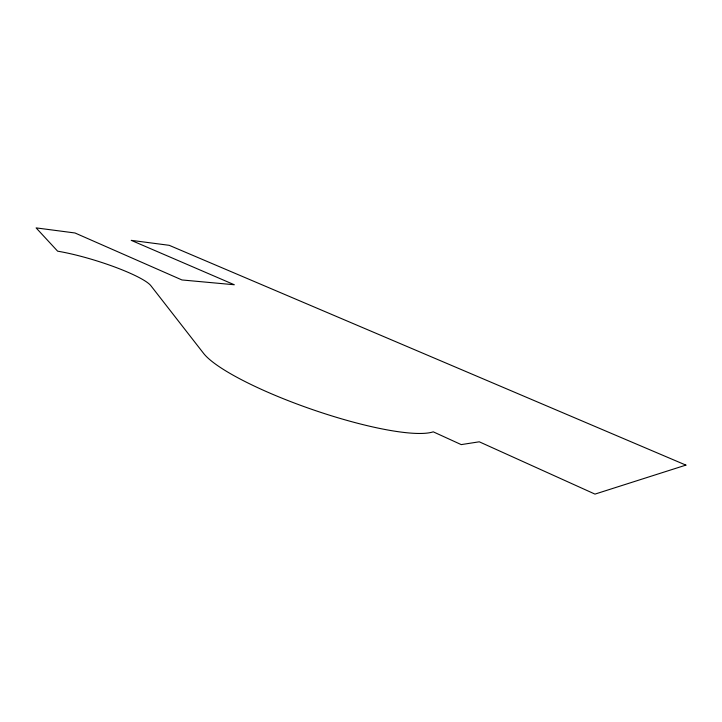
<?xml version="1.0" encoding="UTF-8"?>
<svg xmlns="http://www.w3.org/2000/svg" width="722" height="722" viewBox="0 0 722 722"><rect width="100%" height="100%" fill="white"/><g stroke="black" fill="none" stroke-linecap="round" stroke-linejoin="round"><path stroke-width="1.08" d="M685.9 465.112L594.973 494.11L479.273 441.801L461.223 444.608L433.245 431.828A125.899 24.494 19.1 0 1 314.539 410.286A125.899 24.494 19.1 0 1 203.559 353.338L150.925 285.768A61.56 10.009 17.2 0 0 57.643 251.184L36.1 227.89L74.989 232.98L181.944 279.955L234.325 284.757L131.214 240.345L169.201 245.318L685.9 465.112"/></g></svg>
